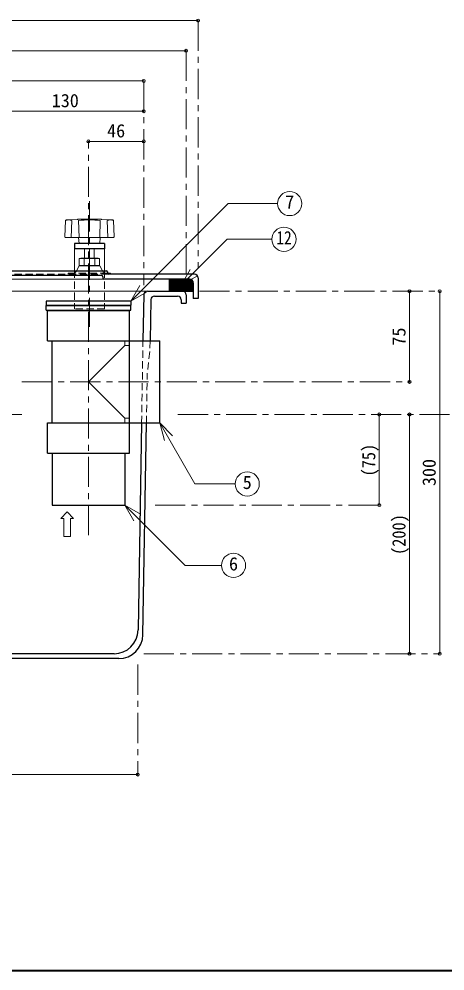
# Model space of a CAD drawing. Units: millimetres at full size, sheet at 1:5. Extents: x -1060 to 965, y -710 to 695.
# Drawn here: x -403 to -51, y -710 to 78 of the extents above; entities that cross this region are included whole.
import ezdxf
from ezdxf.enums import TextEntityAlignment as Align

# ---------------------------------------------------------------- set-up
doc = ezdxf.new("R2010")
doc.units = ezdxf.units.MM
doc.header["$LTSCALE"] = 5
doc.header["$PDMODE"] = 32
doc.header["$PDSIZE"] = 2.5
for name, pattern in [('CHAIN1', [8, 5, -1, 1, -1]), ('DASHED1', [1.8, 1.2, -0.6]), ('DOUBLE_CHAIN1', [8.8, 5, -1, 0.6, -0.6, 0.6, -1])]:
    doc.linetypes.add(name, pattern=pattern)
doc.layers.add('0-0____1', color=7, linetype='Continuous', lineweight=18)
doc.styles.add('ＭＳ ゴシック', font='')
doc.styles.get('ＭＳ ゴシック').set_extended_font_data('MS Gothic')

msp = doc.modelspace()

# ---------------------------------------------------------------- linework, layer by layer
at = {"layer": '0-0____1', "color": 4, "lineweight": 9}
for p, q in [((-844.952, 76.789), (-254.952, 76.789)), ((-264.952, 51.789), (-834.952, 51.789)), ((-799.952, 26.789), (-299.952, 26.789)), ((-299.952, 1.789), (-429.952, 1.789)), ((-345.769, -23.211), (-299.952, -23.211)), ((-357.452, -112.211), (-357.452, -130.211)), ((-348.952, -112.211), (-348.952, -119.811)), ((-340.952, -112.211), (-340.952, -119.811)), ((-332.452, -112.211), (-332.452, -130.211)), ((-353.352, -120.211), (-352.152, -119.811)), ((-336.552, -120.211), (-353.352, -120.211)), ((-353.352, -125.811), (-353.352, -120.211)), ((-353.352, -125.811), (-352.152, -126.211)), ((-336.552, -125.811), (-353.352, -125.811)), ((-337.752, -119.811), (-352.152, -119.811)), ((-349.352, -120.211), (-352.152, -119.811)), ((-349.352, -125.811), (-352.152, -126.211)), ((-349.352, -125.811), (-349.352, -120.211)), ((-340.552, -125.811), (-340.552, -120.211)), ((-336.552, -125.811), (-336.552, -120.211)), ((-353.452, -126.211), (-355.785, -130.211)), ((-336.452, -126.211), (-353.452, -126.211)), ((-336.452, -126.211), (-334.119, -130.211)), ((-278.952, -146.724), (-269.439, -137.211)), ((-278.952, -146.017), (-270.146, -137.211)), ((-278.952, -145.31), (-270.853, -137.211)), ((-278.952, -144.603), (-271.56, -137.211)), ((-278.952, -143.896), (-272.267, -137.211)), ((-278.952, -143.189), (-272.975, -137.211)), ((-278.952, -142.481), (-273.682, -137.211)), ((-278.952, -141.774), (-274.389, -137.211)), ((-278.952, -141.067), (-275.096, -137.211)), ((-278.952, -140.36), (-275.803, -137.211)), ((-278.952, -139.653), (-276.51, -137.211)), ((-278.952, -138.946), (-277.217, -137.211)), ((-278.952, -138.239), (-277.924, -137.211)), ((-278.952, -137.532), (-278.631, -137.211)), ((-278.732, -147.211), (-268.732, -137.211)), ((-278.025, -147.211), (-268.025, -137.211)), ((-277.318, -147.211), (-267.318, -137.211)), ((-276.611, -147.211), (-266.611, -137.211)), ((-275.904, -147.211), (-265.904, -137.211)), ((-275.196, -147.211), (-265.196, -137.211)), ((-274.489, -147.211), (-264.489, -137.211)), ((-273.782, -147.211), (-263.782, -137.211)), ((-273.075, -147.211), (-263.075, -137.211)), ((-272.368, -147.211), (-262.368, -137.211)), ((-271.661, -147.211), (-261.674, -137.224)), ((-270.954, -147.211), (-261.083, -137.34)), ((-270.247, -147.211), (-260.579, -137.544)), ((-269.54, -147.211), (-260.145, -137.817)), ((-268.832, -147.211), (-259.772, -138.15)), ((-268.125, -147.211), (-259.458, -138.544)), ((-267.418, -147.211), (-259.207, -139)), ((-266.711, -147.211), (-259.03, -139.53)), ((-266.004, -147.211), (-258.952, -140.16)), ((-265.297, -147.211), (-258.952, -140.866)), ((-264.59, -147.211), (-258.952, -141.573)), ((-787.451, -147.211), (-297.011, -147.211)), ((-263.883, -147.211), (-258.952, -142.28)), ((-263.176, -147.211), (-258.952, -142.988)), ((-262.469, -147.211), (-258.952, -143.695)), ((-261.761, -147.211), (-258.952, -144.402)), ((-261.054, -147.211), (-258.952, -145.109)), ((-260.347, -147.211), (-258.952, -145.816)), ((-259.64, -147.211), (-258.952, -146.523)), ((-79.952, -222.211), (-79.952, -147.211)), ((-54.952, -147.211), (-54.952, -447.211)), ((-104.952, -249.211), (-104.952, -324.211)), ((-79.952, -447.211), (-79.952, -249.211)), ((-794.952, -547.211), (-304.952, -547.211))]:
    msp.add_line(p, q, dxfattribs=at)
at = {"layer": '0-0____1', "color": 4, "linetype": 'CHAIN1', "lineweight": 9}
for p, q in [((-254.952, 76.789), (-254.952, -128.211)), ((-264.952, 51.789), (-264.952, -142.211)), ((-299.952, 26.789), (-299.952, -142.211)), ((-345.769, -349.211), (-345.769, -23.211)), ((-344.952, -72.711), (-344.952, -176.711)), ((-253.952, -147.211), (-54.952, -147.211)), ((-400.944, -222.211), (-79.952, -222.211)), ((-271.769, -249.211), (44.965, -249.211)), ((-290.594, -324.211), (-104.952, -324.211)), ((-299.952, -447.211), (-54.952, -447.211)), ((-304.952, -456.211), (-304.952, -547.211))]:
    msp.add_line(p, q, dxfattribs=at)
at = {"layer": '0-0____1'}
for p, q in [((-310.769, -155.433), (-230.004, -74.669)), ((-189.157, -74.669), (-230.004, -74.669)), ((-364.819, -88.646), (-365.303, -102.193)), ((-364.344, -88.164), (-355.193, -87.723)), ((-360.075, -102.711), (-359.575, -88.711)), ((-335.193, -87.711), (-354.711, -87.711)), ((-353.941, -88.711), (-353.441, -102.711)), ((-335.963, -88.711), (-336.463, -102.711)), ((-325.56, -88.164), (-334.711, -87.723)), ((-329.829, -102.711), (-330.329, -88.711)), ((-325.085, -88.646), (-324.601, -102.193)), ((-325.1, -102.711), (-364.803, -102.711)), ((-353.952, -102.711), (-353.452, -107.711)), ((-335.952, -102.711), (-336.452, -107.711)), ((-268.952, -142.211), (-230.943, -104.202)), ((-193.92, -104.202), (-230.943, -104.202)), ((-327.452, -132.211), (-329.952, -132.211)), ((-327.452, -132.211), (-327.452, -133.211)), ((-268.952, -142.211), (-261.452, -129.221)), ((-332.952, -137.211), (-488.926, -137.211)), ((-268.952, -142.211), (-255.962, -134.711)), ((-310.769, -155.433), (-303.269, -142.443)), ((-310.769, -155.433), (-297.778, -147.933)), ((-315.594, -192.036), (-315.594, -188.211)), ((-315.594, -192.036), (-311.769, -192.036)), ((-315.594, -252.386), (-315.594, -256.211)), ((-315.594, -252.386), (-311.769, -252.386)), ((-286.769, -256.211), (-276.162, -266.818)), ((-286.769, -256.211), (-282.886, -270.7)), ((-286.769, -256.211), (-257.625, -306.689)), ((-224.299, -306.689), (-257.625, -306.689)), ((-315.594, -324.211), (-308.094, -337.202)), ((-315.594, -324.211), (-302.603, -331.711)), ((-315.594, -324.211), (-265.723, -374.082)), ((-235.659, -374.082), (-265.723, -374.082))]:
    msp.add_line(p, q, dxfattribs=at)
at = {"layer": '0-0____1', "color": 5, "lineweight": 25}
for p, q in [((-332.452, -107.711), (-357.452, -107.711)), ((-357.452, -107.711), (-357.452, -112.211)), ((-332.452, -107.711), (-332.452, -112.211)), ((-332.452, -112.211), (-357.452, -112.211)), ((-490.452, -130.211), (-330.952, -130.211)), ((-329.952, -131.211), (-329.952, -132.211)), ((-257.952, -133.211), (-328.952, -133.211)), ((-334.952, -134.211), (-506.54, -134.211)), ((-333.952, -135.211), (-333.952, -136.211)), ((-261.952, -137.211), (-332.952, -137.211)), ((-278.952, -137.211), (-278.952, -147.211)), ((-258.952, -140.211), (-258.952, -153.211)), ((-254.952, -136.211), (-254.952, -153.211)), ((-297.011, -147.211), (-258.952, -147.211)), ((-380.769, -155.433), (-380.769, -158.615)), ((-310.769, -155.433), (-380.769, -155.433)), ((-310.769, -155.433), (-310.769, -158.615)), ((-299.997, -149.919), (-300.635, -188.211)), ((-294.089, -154.151), (-294.771, -188.211)), ((-291.09, -151.211), (-271.952, -151.211)), ((-268.952, -154.211), (-268.952, -157.211)), ((-268.952, -157.211), (-264.952, -157.211)), ((-264.952, -150.211), (-264.952, -157.211)), ((-254.952, -153.211), (-258.952, -153.211)), ((-380.769, -158.615), (-310.769, -158.615)), ((-380.769, -162.858), (-310.769, -162.858)), ((-379.769, -163.211), (-311.769, -163.211)), ((-379.769, -188.211), (-379.769, -163.211)), ((-311.769, -281.211), (-311.769, -163.211)), ((-310.769, -162.858), (-310.769, -158.969)), ((-379.769, -188.211), (-286.769, -188.211)), ((-375.944, -256.211), (-375.944, -188.211)), ((-286.769, -256.211), (-286.769, -188.211)), ((-379.769, -256.211), (-286.769, -256.211)), ((-379.769, -281.211), (-379.769, -256.211)), ((-301.769, -256.211), (-304.624, -427.545)), ((-300.69, -431.545), (-297.768, -256.211)), ((-379.769, -281.211), (-311.769, -281.211)), ((-375.944, -281.211), (-375.944, -324.211)), ((-315.594, -281.211), (-315.594, -324.211)), ((-375.944, -324.211), (-315.594, -324.211)), ((-324.621, -447.211), (-592.452, -447.211)), ((-320.687, -451.211), (-592.452, -451.211))]:
    msp.add_line(p, q, dxfattribs=at)
at = {"layer": '0-0____1', "linetype": 'DASHED1'}
msp.add_line((-328.952, -133.211), (-490.452, -133.211), dxfattribs=at)
at = {"layer": '0-0____1', "color": 4, "linetype": 'DASHED1', "lineweight": 9}
for p, q in [((-357.452, -130.211), (-357.452, -161.711)), ((-355.785, -130.211), (-356.952, -132.211)), ((-334.119, -130.211), (-332.952, -132.211)), ((-301.769, -256.211), (-300.635, -188.211)), ((-294.771, -188.211), (-294.951, -197.211)), ((-294.951, -197.211), (-297.08, -214.956)), ((-297.768, -256.211), (-297.08, -214.956))]:
    msp.add_line(p, q, dxfattribs=at)
at = {"layer": '0-0____1', "color": 4, "linetype": 'DOUBLE_CHAIN1', "lineweight": 9}
for p, q in [((-400.944, -249.211), (-798.419, -249.211)), ((-363.519, -329.711), (-368.769, -335.211)), ((-363.519, -329.711), (-358.269, -335.211)), ((-368.769, -335.211), (-366.269, -335.211)), ((-366.269, -350.211), (-366.269, -335.211)), ((-360.769, -335.211), (-358.269, -335.211))]:
    msp.add_line(p, q, dxfattribs=at)
at = {"layer": '0-0____1', "color": 1, "lineweight": 40}
msp.add_line((965.048, -709.711), (-1059.952, -709.711), dxfattribs=at)
at = {"layer": '0-0____1', "color": 4, "lineweight": 9}
for points in [[(-340.552, -120.211), (-344.952, -119.811), (-349.352, -120.211)], [(-336.552, -125.811), (-337.752, -126.211), (-340.552, -125.811), (-344.952, -126.211), (-349.352, -125.811)], [(-336.552, -120.211), (-337.752, -119.811), (-340.552, -120.211)], [(-315.594, -192.036), (-345.769, -222.211), (-315.594, -252.386)]]:
    msp.add_lwpolyline(points, dxfattribs=at)
at = {"layer": '0-0____1', "color": 4, "linetype": 'DASHED1', "lineweight": 9}
for points in [[(-329.952, -132.211), (-362.452, -132.211), (-362.452, -133.211)], [(-332.452, -130.211), (-332.452, -161.711), (-357.452, -161.711)]]:
    msp.add_lwpolyline(points, dxfattribs=at)
at = {"layer": '0-0____1', "color": 5, "lineweight": 25}
msp.add_lwpolyline([(-380.769, -162.858), (-380.769, -158.969), (-310.769, -158.969)], dxfattribs=at)
at = {"layer": '0-0____1', "color": 4, "linetype": 'DOUBLE_CHAIN1', "lineweight": 9}
msp.add_lwpolyline([(-366.269, -350.211), (-360.769, -350.211), (-360.769, -335.211)], dxfattribs=at)
at = {"layer": '0-0____1'}
for centre in [(-179.157, -74.669), (-183.92, -104.202), (-214.299, -306.689), (-225.659, -374.082)]:
    msp.add_circle(centre, 10, dxfattribs=at)
for centre, radius, start, end in [((-362.198, -95.343), 7.131, 68.41681, 111.58319), ((-364.32, -88.664), 0.5, 92.76051, 177.95459), ((-354.711, -97.711), 10, 90, 92.76051), ((-344.952, -169.267), 81.055, 83.6327, 96.3673), ((-335.193, -97.711), 10, 87.23949, 90), ((-327.705, -95.343), 7.131, 68.41681, 111.58319), ((-325.584, -88.664), 0.5, 2.04541, 87.23949), ((-364.803, -102.211), 0.5, 177.95459, 270), ((-325.1, -102.211), 0.5, 270, 2.04541)]:
    msp.add_arc(centre, radius, start, end, dxfattribs=at)
at = {"layer": '0-0____1', "color": 5, "lineweight": 25}
for centre, radius, start, end in [((-330.952, -131.211), 1, 0, 90), ((-328.952, -132.211), 1, 180, 270), ((-257.952, -136.211), 3, 0, 90), ((-334.952, -135.211), 1, 0, 90), ((-332.952, -136.211), 1, 180, 270), ((-261.952, -140.211), 3, 0, 90), ((-297.011, -150.211), 3, 90, 174.40911), ((-267.952, -150.211), 3, 0, 90), ((-291.09, -154.211), 3, 90, 178.85424), ((-271.952, -154.211), 3, 0, 90), ((-324.621, -427.211), 20, 270, 359.04516), ((-320.687, -431.211), 20, 270, 359.04516)]:
    msp.add_arc(centre, radius, start, end, dxfattribs=at)
at = {"layer": '0-0____1', "color": 1}
for p in [(-254.952, 76.789), (-264.952, 51.789), (-299.952, 26.789), (-299.952, 1.789), (-345.769, -23.211), (-299.952, -23.211), (-79.952, -147.211), (-54.952, -147.211), (-79.952, -222.211), (-104.952, -249.211), (-79.952, -249.211), (-104.952, -324.211), (-79.952, -447.211), (-54.952, -447.211), (-304.952, -547.211)]:
    msp.add_point(p, dxfattribs=at)

# ---------------------------------------------------------------- texts
at = {"layer": '0-0____1', "style": 'ＭＳ ゴシック'}
for s, p in [('130', (-376.202, 1.789)), ('46', (-330.36, -23.211)), ('7', (-182.907, -82.169)), ('5', (-218.049, -314.189)), ('6', (-229.409, -381.582))]:
    msp.add_text(s, height=11, dxfattribs=at).set_placement(p, align=Align.BOTTOM_LEFT)
at = {"layer": '0-0____1', "style": 'ＭＳ ゴシック', "width": 0.85}
msp.add_text('12', height=11, dxfattribs=at).set_placement((-190.17, -111.702), align=Align.BOTTOM_LEFT)
at = {"layer": '0-0____1', "style": 'ＭＳ ゴシック'}
for s, p in [('75', (-79.952, -192.211)), ('300', (-54.952, -308.461))]:
    msp.add_text(s, height=11, rotation=90, dxfattribs=at).set_placement(p, align=Align.BOTTOM_LEFT)
at = {"layer": '0-0____1', "style": 'ＭＳ ゴシック', "width": 0.9}
for s, p in [('(75)', (-104.952, -300.461)), ('(200)', (-79.952, -365.399))]:
    msp.add_text(s, height=11, rotation=90, dxfattribs=at).set_placement(p, align=Align.BOTTOM_LEFT)

doc.saveas('drawing.dxf')
